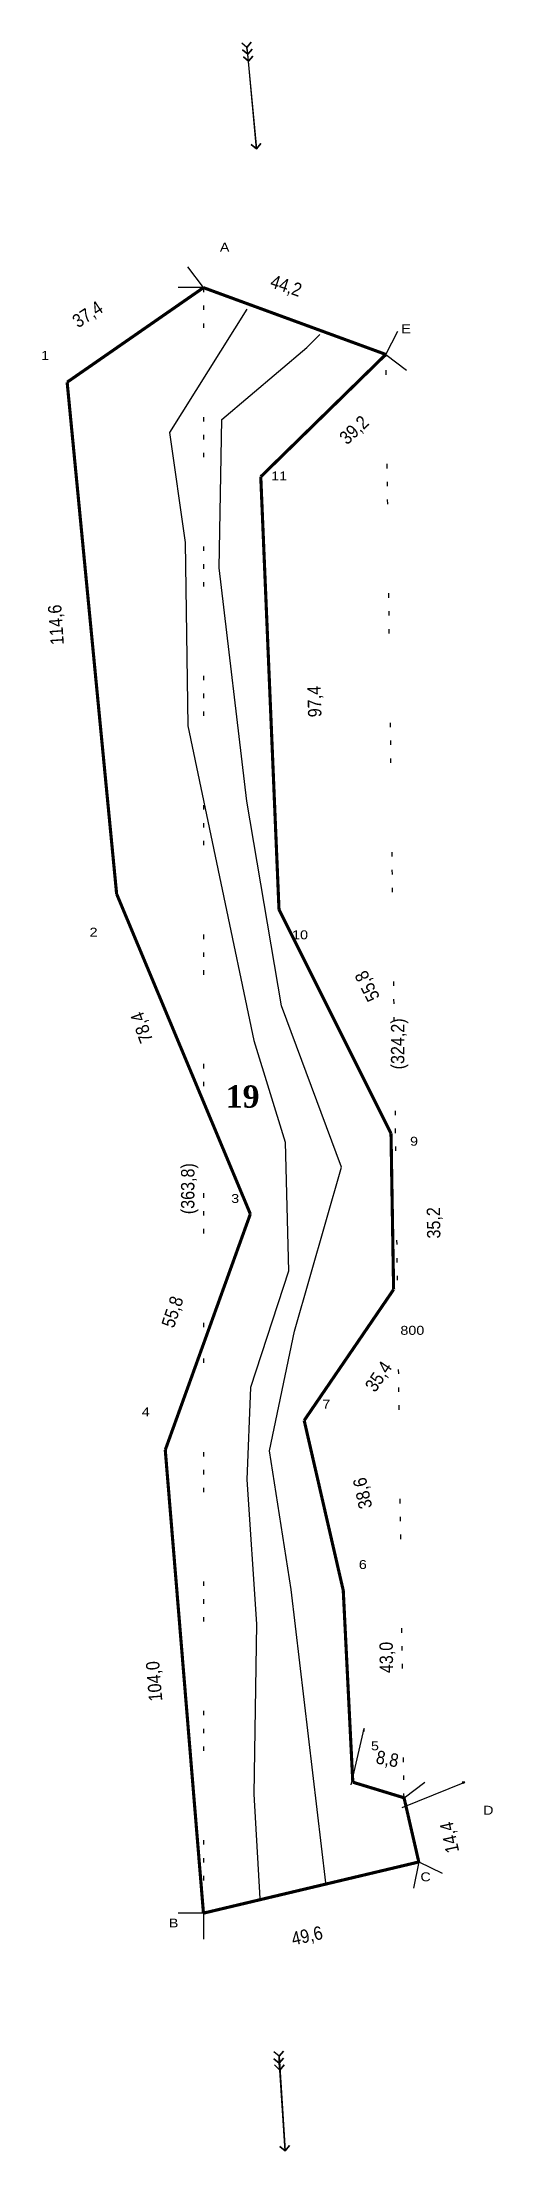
# Model space of a CAD drawing. Header units: metres. Extents: x 184 to 285, y 97 to 569.
import ezdxf
from ezdxf.enums import TextEntityAlignment as Align

# ---------------------------------------------------------------- set-up
doc = ezdxf.new("R2010")
doc.units = ezdxf.units.M
doc.linetypes.add('CHAINLINE', pattern=[29, -10, 1, -3, 1, -3, 1, -10])
for name, color, linetype in [('BLUE_STROKES', 5, 'Continuous'), ('BOUNDARY_DIMENSIONS', 220, 'Continuous'), ('CHAIN_LINES', 251, 'CHAINLINE'), ('CHAINLINE_DIMENSIONS', 251, 'Continuous'), ('SEPARATION_LINE', 7, 'Continuous'), ('STONES', 7, 'Continuous'), ('SUBDIVISION_LINES', 3, 'Continuous'), ('SURVEY_NUMBER', 1, 'Continuous')]:
    doc.layers.add(name, color=color, linetype=linetype)
doc.layers.add('BOUNDARY', color=1, linetype='Continuous', lineweight=100)
doc.styles.add('TIMES_NEW_ROMAN', font='timesbd.ttf')

msp = doc.modelspace()

# ---------------------------------------------------------------- linework, layer by layer
at = {"layer": 'BLUE_STROKES'}
for points in [[(229.61592499999998, 568.1098499999999), (228.44937499999997, 569.0819749999999)], [(229.81034999999997, 566.55445), (228.64379999999997, 567.526575)], [(228.64379999999997, 567.526575), (229.81034999999997, 566.55445)], [(229.61592499999998, 568.1098499999999), (230.58804999999998, 569.2764)], [(230.58804999999998, 569.2764), (229.61592499999998, 568.1098499999999)], [(229.61592499999998, 568.1098499999999), (231.75459999999998, 545.362125)], [(229.81034999999997, 566.55445), (229.61592499999998, 568.1098499999999)], [(229.81034999999997, 566.55445), (230.78247499999998, 567.721)], [(230.78247499999998, 567.721), (229.81034999999997, 566.55445)], [(230.004775, 564.99905), (228.838225, 565.971175)], [(228.838225, 565.971175), (230.004775, 564.99905)], [(230.004775, 564.99905), (229.81034999999997, 566.55445)], [(230.004775, 564.99905), (230.97689999999997, 566.1655999999999)], [(230.97689999999997, 566.1655999999999), (230.004775, 564.99905)], [(231.75459999999998, 545.362125), (230.004775, 564.99905)], [(231.75459999999998, 545.362125), (230.58804999999998, 546.33425)], [(230.58804999999998, 546.33425), (231.75459999999998, 545.362125)], [(231.75459999999998, 545.362125), (232.726725, 546.5286749999999)], [(232.726725, 546.5286749999999), (231.75459999999998, 545.362125)], [(229.61592499999998, 509.39349999999996), (212.3121, 481.78515)], [(243.03124999999997, 500.8388), (245.947625, 503.75517499999995)], [(223.9776, 484.70152499999995), (243.03124999999997, 500.8388)], [(223.39432499999998, 451.45484999999996), (223.9776, 484.70152499999995)], [(212.3121, 481.78515), (215.81175, 457.093175)], [(215.81175, 457.093175), (216.39502499999998, 416.06949999999995)], [(229.61592499999998, 399.154525), (223.39432499999998, 451.45484999999996)], [(216.39502499999998, 416.06949999999995), (231.171325, 345.493225)], [(237.392925, 353.270225), (229.61592499999998, 399.154525)], [(250.80825, 317.107175), (237.392925, 353.270225)], [(231.171325, 345.493225), (238.17062499999997, 322.7455)], [(238.17062499999997, 322.7455), (238.94832499999998, 293.77617499999997)], [(240.30929999999998, 280.36084999999997), (250.80825, 317.107175)], [(238.94832499999998, 293.77617499999997), (230.393625, 267.72322499999996)], [(234.67097499999997, 253.53019999999998), (240.30929999999998, 280.36084999999997)], [(230.393625, 267.72322499999996), (229.61592499999998, 247.114175)], [(239.5316, 222.42219999999998), (234.67097499999997, 253.53019999999998)], [(229.61592499999998, 247.114175), (231.75459999999998, 214.6452)], [(247.30859999999998, 156.70655), (239.5316, 222.42219999999998)], [(231.75459999999998, 214.6452), (231.171325, 176.53789999999998)], [(231.171325, 176.53789999999998), (232.5323, 153.2069)], [(236.80964999999998, 117.82154999999999), (235.64309999999998, 118.793675)], [(236.80964999999998, 117.82154999999999), (237.78177499999998, 118.98809999999999)], [(237.78177499999998, 118.98809999999999), (236.80964999999998, 117.82154999999999)], [(236.80964999999998, 116.26615), (235.64309999999998, 117.23827499999999)], [(235.64309999999998, 117.23827499999999), (236.80964999999998, 116.26615)], [(237.00407499999997, 114.71074999999999), (235.83752499999997, 115.87729999999999)], [(235.83752499999997, 115.87729999999999), (237.00407499999997, 114.71074999999999)], [(236.80964999999998, 117.82154999999999), (238.17062499999997, 96.62922499999999)], [(236.80964999999998, 116.26615), (236.80964999999998, 117.82154999999999)], [(236.80964999999998, 116.26615), (237.78177499999998, 117.4327)], [(237.78177499999998, 117.4327), (236.80964999999998, 116.26615)], [(237.00407499999997, 114.71074999999999), (236.80964999999998, 116.26615)], [(237.00407499999997, 114.71074999999999), (237.97619999999998, 115.87729999999999)], [(237.97619999999998, 115.87729999999999), (237.00407499999997, 114.71074999999999)], [(238.17062499999997, 96.62922499999999), (237.00407499999997, 114.71074999999999)], [(238.17062499999997, 96.62922499999999), (237.00407499999997, 97.60135)], [(237.00407499999997, 97.60135), (238.17062499999997, 96.62922499999999)], [(238.17062499999997, 96.62922499999999), (239.14274999999998, 97.79577499999999)], [(239.14274999999998, 97.79577499999999), (238.17062499999997, 96.62922499999999)]]:
    msp.add_lwpolyline(points, dxfattribs=at)
at = {"layer": 'BOUNDARY', "const_width": 0.7}
for points in [[(189.36995, 493.06179999999995), (219.89467499999998, 514.2541249999999)], [(219.89467499999998, 514.2541249999999), (260.723925, 499.2834)], [(260.723925, 499.2834), (232.726725, 471.86947499999997)], [(200.45217499999998, 378.35105), (189.36995, 493.06179999999995)], [(232.726725, 471.86947499999997), (236.80964999999998, 374.85139999999996)], [(230.393625, 306.608225), (200.45217499999998, 378.35105)], [(236.80964999999998, 374.85139999999996), (261.890475, 324.68975)], [(261.890475, 324.68975), (262.47375, 289.69325)], [(211.33997499999998, 253.72462499999997), (230.393625, 306.608225)], [(262.47375, 289.69325), (242.44797499999999, 260.33507499999996)], [(242.44797499999999, 260.33507499999996), (251.19709999999998, 222.22777499999998)], [(219.89467499999998, 149.90167499999998), (211.33997499999998, 253.72462499999997)], [(251.19709999999998, 222.22777499999998), (253.33577499999998, 179.25985)], [(253.33577499999998, 179.25985), (264.80685, 175.7602)], [(264.80685, 175.7602), (268.112075, 161.37275)], [(268.112075, 161.37275), (219.89467499999998, 149.90167499999998)]]:
    msp.add_lwpolyline(points, dxfattribs=at)
at = {"layer": 'CHAIN_LINES', "linetype": 'CHAINLINE'}
for points in [[(219.89467499999998, 514.2541249999999), (219.89467499999998, 149.90167499999998)], [(264.80685, 175.7602), (260.723925, 499.2834)]]:
    msp.add_lwpolyline(points, dxfattribs=at)
at = {"layer": 'SEPARATION_LINE'}
for points in [[(219.89467499999998, 514.2541249999999), (216.39502499999998, 518.9203249999999)], [(219.89467499999998, 514.2541249999999), (214.25635, 514.2541249999999)], [(260.723925, 499.2834), (263.445875, 504.532875)], [(260.723925, 499.2834), (265.39012499999995, 495.78374999999994)], [(264.80685, 175.7602), (269.47305, 179.25985)], [(268.112075, 161.37275), (266.945525, 155.54)], [(268.112075, 161.37275), (273.36154999999997, 158.845225)], [(219.89467499999998, 149.90167499999998), (214.25635, 149.90167499999998)], [(219.89467499999998, 149.90167499999998), (219.89467499999998, 144.06892499999998)]]:
    msp.add_lwpolyline(points, dxfattribs=at)
at = {"layer": 'SUBDIVISION_LINES'}
for points in [[(252.946925, 178.67657499999999), (255.86329999999998, 191.3142)], [(255.86329999999998, 191.3142), (255.66887499999999, 190.73092499999998)], [(255.66887499999999, 190.73092499999998), (255.86329999999998, 190.73092499999998)], [(255.86329999999998, 190.73092499999998), (255.86329999999998, 191.3142)], [(264.418, 173.621525), (278.41659999999996, 179.25985)], [(278.41659999999996, 179.25985), (277.833325, 179.25985)], [(277.833325, 179.25985), (278.02774999999997, 179.06542499999998)], [(278.02774999999997, 179.06542499999998), (278.41659999999996, 179.25985)]]:
    msp.add_lwpolyline(points, dxfattribs=at)

# ---------------------------------------------------------------- texts
at = {"layer": 'BOUNDARY_DIMENSIONS', "width": 0.9}
for s, rotation, p in [('44,2', -18.586926661485908, (238.4156023986816, 514.7042074829101)), ('37,4', 33.340707346477004, (193.9379703590393, 508.29499400329587)), ('39,2', 42.990446186978865, (253.5982440032959, 482.37329037170406)), ('114,6', 93.97249594075066, (186.83951171035764, 438.6762716217041)), ('97,4', 91.569354804749, (244.73344182434082, 421.47355141906735)), ('55,8', 116.91655461695134, (256.54961407928465, 357.66909062499997)), ('78,4', 109.70797884297872, (206.05453184967038, 348.3901503799438)), ('35,2', 90.76389846093, (271.4124346282959, 304.62703377532955)), ('55,8', 71.56505117707799, (212.94106202697753, 284.6858331756592)), ('35,4', 55.88552705465874, (259.0713125, 270.20797032928465)), ('38,6', 102.09475707701209, (255.50944507598876, 244.0198935302734)), ('43,0', 90.77422016492807, (260.83085637664794, 207.2055245269775)), ('104,0', 94.69868051729944, (208.83578005065917, 201.87053765258787)), ('8,8', -10.653902599938489, (261.0894449493408, 184.49764810791015)), ('14,4', 102.3624924157143, (274.96555624999996, 166.8457947631836)), ('49,6', 12.528807709151511, (243.08180239868162, 144.86508967895506))]:
    msp.add_text(s, height=3, rotation=rotation, dxfattribs=at).set_placement(p, align=Align.MIDDLE_CENTER)
at = {"layer": 'CHAINLINE_DIMENSIONS', "width": 0.9}
for s, p in [('(324,2)', (263.3719925506592, 344.7495588684082)), ('(363,8)', (216.3678145187378, 312.28931780395504))]:
    msp.add_text(s, height=3, rotation=90, dxfattribs=at).set_placement(p, align=Align.MIDDLE_CENTER)
at = {"layer": 'STONES', "width": 1.2}
for s, rotation, p in [('A', -0.6095065766751959, (224.64350325164793, 523.324055996704)), ('9', -180, (255.58624674835204, 228.04400646972655)), ('C', -0.7848246029918882, (269.62956070098875, 158.05100646972656))]:
    msp.add_text(s, height=2, rotation=rotation, dxfattribs=at).set_placement(p, align=Align.MIDDLE_CENTER)
for s, p in [('E', (265.25889049835206, 505.04810599670407)), ('1', (184.43544255065916, 499.07245646972655)), ('11', (236.8417258529663, 472.04738146972653)), ('2', (195.28922054901122, 369.79051155395507)), ('10', (241.52737547302243, 369.1965446029663)), ('9', (267.04565672302243, 322.9233946029663)), ('3', (226.99701407928464, 310.0913446029663)), ('800', (266.66361824340817, 280.5387446029663)), ('7', (247.41262402038572, 264.0126196029663)), ('4', (206.96833172302246, 262.26279460296627)), ('5', (258.2955586486816, 187.39850138549804)), ('D', (283.6748208023071, 172.9702059967041)), ('B', (213.2006236740112, 147.6949559967041))]:
    msp.add_text(s, height=2, dxfattribs=at).set_placement(p, align=Align.MIDDLE_CENTER)
at = {"layer": 'SURVEY_NUMBER', "style": 'TIMES_NEW_ROMAN'}
msp.add_text('19', height=5, dxfattribs=at).set_placement((228.66761658782957, 332.9528125), align=Align.MIDDLE_CENTER)

doc.saveas('drawing.dxf')
